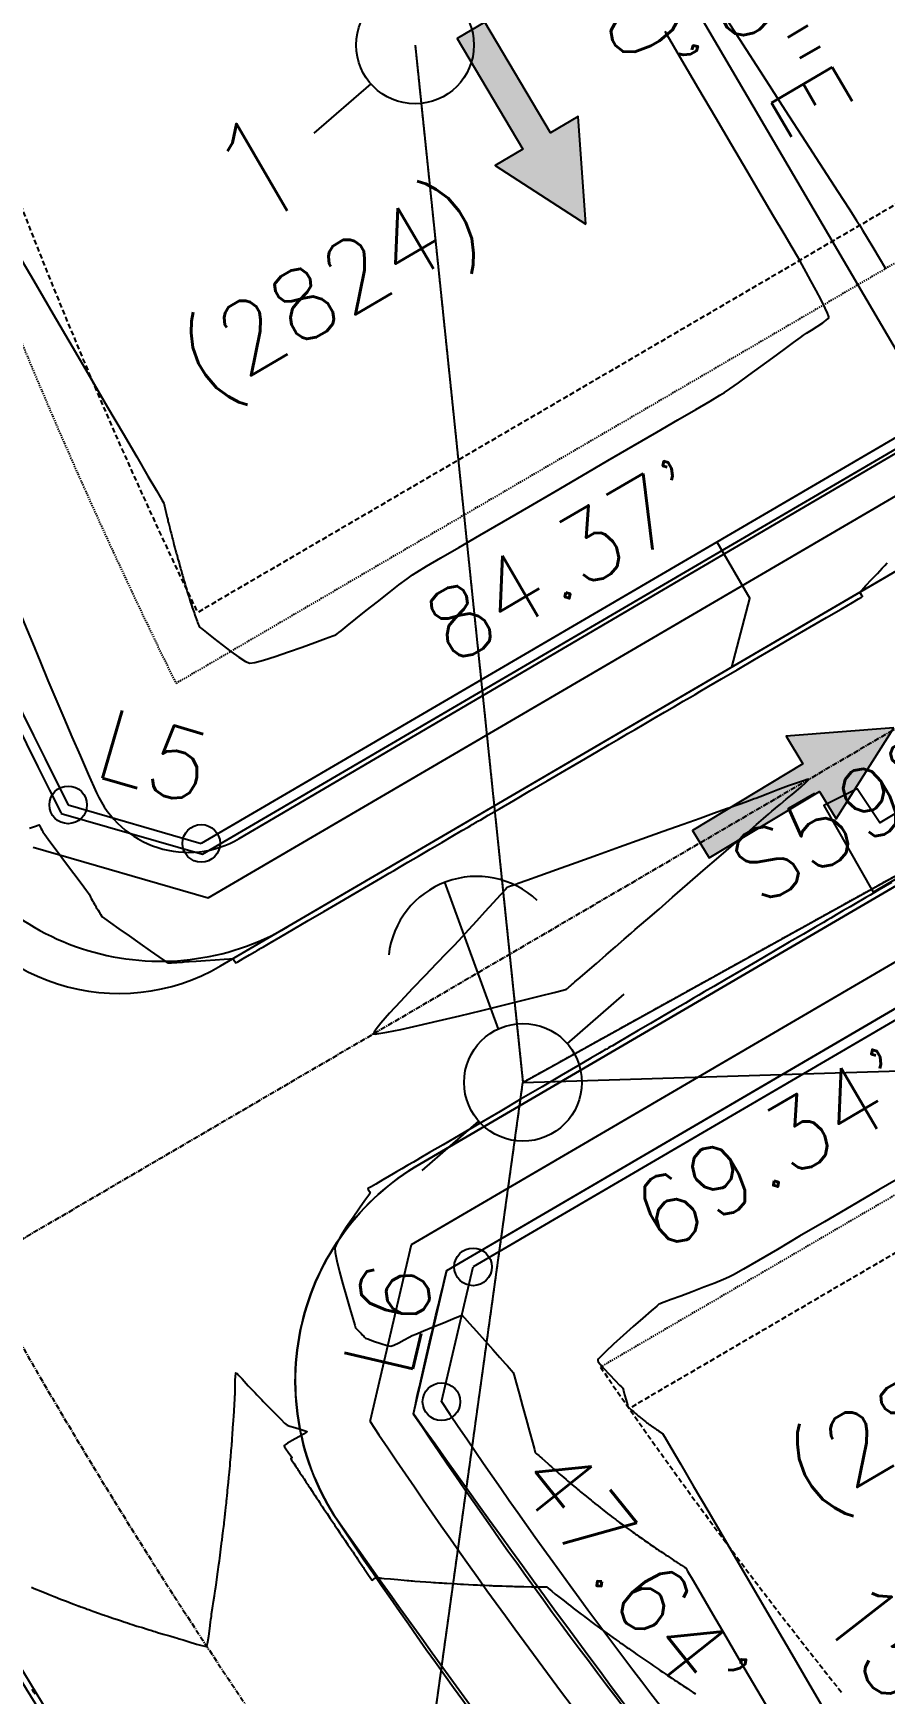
# Model space of a CAD drawing. Header units: feet. Extents: x 23 to 2149517, y -26 to 355304.
# Drawn here: x 2137560.1 to 2137644.7, y 340455.4 to 340620.5 of the extents above; entities that cross this region are included whole.
import ezdxf

# ---------------------------------------------------------------- set-up
doc = ezdxf.new("R2010")
doc.units = ezdxf.units.FT
doc.header["$MEASUREMENT"] = 0
for name, pattern in [('xhpc023-pt$0$CL', [0.7, 0.5, -0.05, 0.1, -0.05]), ('xhpc023-pt$0$DASHED', [0.75, 0.5, -0.25]), ('xhpc023-pt$0$HIDDEN2', [0.1875, 0.125, -0.0625])]:
    doc.linetypes.add(name, pattern=pattern)
for name, color, linetype in [('A-EC-CURLEX-MATTING', 6, 'Continuous'), ('A-EC-FLOW-ARROWS', 252, 'Continuous'), ('C-TOPO-MAJR-N', 7, 'Continuous'), ('C-TOPO-MINR-N', 2, 'Continuous'), ('xhpc023-pav$0$A-DRIVEWAY-N', 2, 'Continuous'), ('xhpc023-pav$0$A-PV-BC', 2, 'Continuous'), ('xhpc023-pav$0$A-SW-N', 6, 'Continuous'), ('xhpc023-pt$0$A-ADDRESS-N', 6, 'Continuous'), ('xhpc023-pt$0$A-BLDG-SETBACK', 2, 'xhpc023-pt$0$DASHED'), ('xhpc023-pt$0$V-CONC', 6, 'Continuous'), ('xhpc023-pt$0$V-ESMT-UTIL-N', 2, 'xhpc023-pt$0$HIDDEN2'), ('xhpc023-pt$0$V-LOT-NO', 6, 'Continuous'), ('xhpc023-pt$0$V-POWR-LINE', 2, 'xhpc023-pt$0$ELECT_LINE'), ('xhpc023-pt$0$V-PROP-CORN-TEXT-N', 2, 'Continuous'), ('xhpc023-pt$0$V-PROP-RWAY-N', 7, 'Continuous'), ('xhpc023-pt$0$V-PROP-SUBD-N', 7, 'Continuous'), ('xhpc023-pt$0$V-RWAY-CNTR-N', 4, 'xhpc023-pt$0$CL'), ('xhpc023-pt$0$V-RWAY-CNTR-TEXT-N', 2, 'Continuous'), ('xhpc023-pt$0$V-SUBD-TEXT-N', 2, 'Continuous'), ('xhpc023-pt$0$xHPC007pt_PHASE1A$0$V-ADJC-E', 6, 'Continuous'), ('xhpc023-pt$0$xHPC007pt_PHASE1A$0$V-POWR-LINE', 6, 'xhpc023-pt$0$xHPC007pt_PHASE1A$0$ELECT_LINE'), ('xhpc023-pt$0$xHPC007pt_PHASE1A$0$V-POWR-TEXT', 6, 'Continuous')]:
    doc.layers.add(name, color=color, linetype=linetype)
doc.styles.add('xhpc023-pt$0$L100', font='simplex', dxfattribs={"height": 10})
doc.styles.add('xhpc023-pt$0$L70', font='simplex.shx', dxfattribs={"height": 7})
doc.styles.add('xhpc023-pt$0$Standard', font='txt')
doc.styles.add('xhpc023-pt$0$xHPC007pt_PHASE1A$0$Standard', font='txt')
doc.linetypes.add('xhpc023-pt$0$ELECT_LINE', pattern='A,1,-0.02,["E",xhpc023-pt$0$Standard,S=0.075,R=0,X=-0.025,Y=-0.0375],-0.02', length=1.04)
doc.linetypes.add('xhpc023-pt$0$xHPC007pt_PHASE1A$0$ELECT_LINE', pattern='A,1,-0.02,["E",xhpc023-pt$0$xHPC007pt_PHASE1A$0$Standard,S=0.075,R=0,X=-0.025,Y=-0.0375],-0.02', length=1.04)

# ---------------------------------------------------------------- blocks, each defined once
blk = doc.blocks.new('xhpc023-pav')
at = {"layer": 'xhpc023-pav$0$A-DRIVEWAY-N'}
for p in [(2137628.02, 340569.94), (2137629.51, 340557.49)]:
    blk.add_line(p, (2137631.3, 340564.33), dxfattribs=at)
at = {"layer": 'xhpc023-pav$0$A-PV-BC'}
for p, q in [((2137825.01, 340671.87), (2137585.36, 340531.66)), ((2137827.01, 340641.75), (2137598.5, 340508.07))]:
    blk.add_line(p, q, dxfattribs=at)
for centre, radius, start, end in [((2138085.45, 340781.13), 618.5, 189.3087, 218.60871), ((2137572.74, 340553.24), 25, 206.0029, 300.3291), ((2137611.12, 340486.49), 25, 120.3291, 213.7969), ((2138081.89, 340801.6), 591.5, 213.79688, 218.60871)]:
    blk.add_arc(centre, radius, start, end, dxfattribs=at)
at = {"layer": 'xhpc023-pav$0$A-SW-N'}
for p, q in [((2137576.91, 340538.88), (2137823.09, 340682.91)), ((2137597.68, 340500.06), (2137834.15, 340638.4)), ((2137601.18, 340497.47), (2137834.97, 340634.24)), ((2137562.85, 340542.95), (2137576.91, 340538.88)), ((2137560.08, 340539.59), (2137577.45, 340534.56)), ((2137593.57, 340482.45), (2137597.68, 340500.06)), ((2137597.86, 340483.23), (2137601.18, 340497.47))]:
    blk.add_line(p, q, dxfattribs=at)
at = {"layer": 'xhpc023-pav$0$A-SW-N', "flags": 128}
blk.add_lwpolyline([(2137577.45, 340534.56), (2137826.54, 340680.29), (2137831.17, 340697.98), (2137609.81, 341076.34), (2137591.42, 341081.47), (2137398.26, 340968.46)], dxfattribs=at)
at = {"layer": 'xhpc023-pav$0$A-SW-N'}
for radius, start, end in [(576, 190.55079, 206.92793), (580, 213.6462, 218.60871), (576, 213.81814, 218.60871)]:
    blk.add_arc((2138076.4, 340803.81), radius, start, end, dxfattribs=at)
blk = doc.blocks.new('ARROW')
blk.add_hatch(color=256).paths.add_polyline_path([(0, 0), (12, 6), (12, 2), (28, 2), (28, -2), (12, -2), (12, -6)])
blk.add_lwpolyline([(0, 0), (12, 6), (12, 2), (28, 2), (28, -2), (12, -2), (12, -6), (0, 0)])
blk = doc.blocks.new('xhpc023-pt$0$xHPC007pt_PHASE1A$0$PP')
at = {"linetype": 'Continuous'}
for p, q in [((4.41, 3.85), (10.06, 8.78)), ((-4.41, -3.85), (-10.06, -8.78))]:
    blk.add_line(p, q, dxfattribs=at)
blk.add_circle((0, 0), 5.85, dxfattribs=at)
blk = doc.blocks.new('xhpc023-pt')
at = {"layer": 'xhpc023-pt$0$A-BLDG-SETBACK'}
for p, q in [((2137803.5, 340695.77), (2137576.4, 340562.92)), ((2137832.33, 340608.37), (2137619.31, 340483.75))]:
    blk.add_line(p, q, dxfattribs=at)
for centre, radius, start, end in [((2138076.4, 340803.81), 555, 190.5508, 205.724), ((2138078.13, 340804.82), 560, 214.4704, 218.6087)]:
    blk.add_arc(centre, radius, start, end, dxfattribs=at)
at = {"layer": 'xhpc023-pt$0$V-CONC'}
blk.add_lwpolyline([(2137650.31, 340532.41), (2137677.58, 340548.39), (2137671.52, 340558.44), (2137644.22, 340542.02), (2137641.97, 340545.38), (2137638.66, 340543.74), (2137643.56, 340535.12), (2137647.22, 340537.23), (2137650.31, 340532.41)], dxfattribs=at)
at = {"layer": 'xhpc023-pt$0$V-ESMT-UTIL-N'}
for p, q in [((2137810.34, 340693.98), (2137574.28, 340555.88)), ((2137838.71, 340617.89), (2137616.45, 340487.87))]:
    blk.add_line(p, q, dxfattribs=at)
blk.add_arc((2138076.4, 340803.81), 560, 190.5508, 206.2783, dxfattribs=at)
at = {"layer": 'xhpc023-pt$0$V-POWR-LINE', "linetype": 'xhpc023-pt$0$HIDDEN2'}
blk.add_line((2137598.03, 340619.37), (2137608.75, 340516.19), dxfattribs=at)
at = {"layer": 'xhpc023-pt$0$V-POWR-LINE', "linetype": 'xhpc023-pt$0$HIDDEN2', "ltscale": 0.8}
blk.add_line((2137582.72, 340328.83), (2137608.75, 340516.19), dxfattribs=at)
at = {"layer": 'xhpc023-pt$0$V-POWR-LINE', "linetype": 'xhpc023-pt$0$HIDDEN2', "flags": 128}
blk.add_lwpolyline([(2137608.75, 340516.19), (2137824.65, 340636), (2137982.29, 340722.3), (2138048.42, 340761.6)], dxfattribs=at)
at = {"layer": 'xhpc023-pt$0$V-PROP-CORN-TEXT-N'}
for centre in [(2137563.55, 340543.79), (2137576.78, 340539.96), (2137603.79, 340497.84), (2137600.65, 340484.43)]:
    blk.add_circle(centre, 1.87, dxfattribs=at)
at = {"layer": 'xhpc023-pt$0$V-PROP-RWAY-N'}
for p, q in [((2137822.23, 340683.56), (2137576.78, 340539.96)), ((2137835.18, 340633.21), (2137603.79, 340497.84)), ((2137563.55, 340543.79), (2137576.78, 340539.96)), ((2137600.65, 340484.43), (2137603.79, 340497.84))]:
    blk.add_line(p, q, dxfattribs=at)
for centre, radius, start, end in [((2138076.4, 340803.81), 575, 190.55079, 206.88469), ((2138085.36, 340747.68), 625, 187.59, 218.60871), ((2138078.13, 340804.82), 575, 213.86143, 218.60871)]:
    blk.add_arc(centre, radius, start, end, dxfattribs=at)
at = {"layer": 'xhpc023-pt$0$V-PROP-SUBD-N'}
blk.add_line((2137589, 340686.14), (2137649.6, 340582.57), dxfattribs=at)
at = {"layer": 'xhpc023-pt$0$V-RWAY-CNTR-N'}
blk.add_line((2137865.06, 340679.65), (2137554.45, 340497.93), dxfattribs=at)
blk.add_arc((2138079.03, 340789.17), 600, 189.77619, 218.60871, dxfattribs=at)
at = {"layer": 'xhpc023-pt$0$xHPC007pt_PHASE1A$0$V-ADJC-E'}
for points in [[(2137606, 340544.37, 0, 4.17, 0), (2137596, 340536.87, 0, 0, 0), (2137536.16, 340492.04, 0, 0, 0)], [(2137597.65, 340441.08, 0, 4.17, 0), (2137588.03, 340449.06, 0, 0, 0), (2137536.16, 340492.04, 0, 0, 0), (2137518.61, 340495.01, 0, 0, 0)]]:
    blk.add_lwpolyline(points, format="xyseb", dxfattribs=at)
at = {"layer": 'xhpc023-pt$0$xHPC007pt_PHASE1A$0$V-POWR-LINE', "ltscale": 0.8}
blk.add_line((2137582.72, 340328.83), (2137608.75, 340516.19), dxfattribs=at)
at = {"layer": 'xhpc023-pt$0$xHPC007pt_PHASE1A$0$V-POWR-LINE', "flags": 128}
for points in [[(2137608.75, 340516.19), (2137824.65, 340636), (2137982.29, 340722.3), (2138048.42, 340761.6)], [(2137598.03, 340619.37), (2137608.75, 340516.19), (2137671.92, 340518.12), (2137824.65, 340636)]]:
    blk.add_lwpolyline(points, dxfattribs=at)
at = {"layer": 'xhpc023-pt$0$xHPC007pt_PHASE1A$0$V-POWR-TEXT'}
blk.add_line((2137600.97, 340536.09), (2137606.28, 340521.48), dxfattribs=at)
blk.add_arc((2137604.15, 340527.89), 8.79, 46.7904, 173.6545, dxfattribs=at)
for p in [(2137598.03, 340619.37), (2137608.75, 340516.19)]:
    blk.add_blockref('xhpc023-pt$0$xHPC007pt_PHASE1A$0$PP', p, dxfattribs=at)
at = {"layer": 'xhpc023-pt$0$A-ADDRESS-N', "char_height": 7, "width": 77.1852, "attachment_point": 5, "rotation": 30.3291, "style": 'xhpc023-pt$0$L70'}
for s, insert in [('(2824)', (2137590.14, 340594.13)), ('(2823)', (2137650.4, 340483.57))]:
    blk.add_mtext(s, dxfattribs=dict(at, insert=insert))
at = {"layer": 'xhpc023-pt$0$A-BLDG-SETBACK', "insert": (2137652.96, 340455.3), "char_height": 7, "attachment_point": 2, "rotation": 307.8589, "style": 'xhpc023-pt$0$L70'}
blk.add_mtext("15' BL", dxfattribs=at)
at = {"layer": 'xhpc023-pt$0$V-LOT-NO', "insert": (2137582.43, 340606.99, 286), "char_height": 10, "width": 34.0116, "attachment_point": 5, "rotation": 30.3291, "style": 'xhpc023-pt$0$L100'}
blk.add_mtext('1', dxfattribs=at)
at = {"layer": 'xhpc023-pt$0$V-RWAY-CNTR-TEXT-N', "insert": (2137658.38, 340548.89), "char_height": 7, "attachment_point": 8, "rotation": 30.3291, "style": 'xhpc023-pt$0$L70'}
blk.add_mtext('S59°40\'15"W ', dxfattribs=at)
at = {"layer": 'xhpc023-pt$0$V-SUBD-TEXT-N', "char_height": 7, "style": 'xhpc023-pt$0$L70'}
for s, insert, attachment_point, rotation in [('S30°19\'45"E', (2137620.81, 340635.24), 8, 300.3291), ("120.00'", (2137617.79, 340633.47), 2, 300.3291), ("84.37'", (2137611.11, 340571.15), 2, 30.3291), ('L5', (2137571.14, 340545.24), 8, 343.856), ("69.34'", (2137631.83, 340512.62), 2, 30.3291), ('L6', (2137598.81, 340491.93), 8, 76.8462), ("47.64'", (2137617.02, 340464.95), 8, 308.6087)]:
    blk.add_mtext(s, dxfattribs=dict(at, insert=insert, attachment_point=attachment_point, rotation=rotation))

msp = doc.modelspace()

# ---------------------------------------------------------------- block references
at = {"layer": 'A-EC-CURLEX-MATTING'}
msp.add_blockref('xhpc023-pt', (0, 0), dxfattribs=at)

# ---------------------------------------------------------------- next in the draw order: hatches: boundary and pattern name
h = msp.add_hatch(dxfattribs=at)
h.set_pattern_fill('SQUARE', color=256, scale=60)
h.set_pattern_definition([(0, (-6.905, -4.04), (0, 7.5), [7.5, -7.5]), (90, (-6.905, -4.04), (-7.5, 5e-16), [7.5, -7.5])])
edge = h.paths.add_edge_path()
edge.add_arc((2138044.92, 340728.89), 582.55, 186.44584, 221.75502, ccw=False)
edge.add_arc((2136881.47, 340563.61), 593.06, 9.69591, 28.02375)
edge.add_line((2137404.99, 340842.25), (2137360.89, 340917.63))
edge.add_arc((2137447.71, 341046.59), 155.46, 211.2, 236.0487, ccw=False)
edge.add_line((2137314.74, 340966.06), (2137301.64, 340964.69))
edge.add_line((2137301.64, 340964.69), (2137293.91, 340952.91))
edge.add_line((2137293.91, 340952.91), (2137303.61, 340937.49))
edge.add_line((2137303.61, 340937.49), (2137345.99, 340840.89))
edge.add_line((2137345.99, 340840.89), (2137331.35, 340808.34))
edge.add_line((2137331.35, 340808.34), (2137355.48, 340807.85))
edge.add_line((2137355.48, 340807.85), (2137372.7, 340756.32))
edge.add_line((2137372.7, 340756.32), (2137351.03, 340683.38))
edge.add_line((2137351.03, 340683.38), (2137357.98, 340661.33))
edge.add_line((2137357.98, 340661.33), (2137454.6, 340604.08))
edge.add_line((2137454.6, 340604.08), (2137415.55, 340530.51))
edge.add_line((2137415.55, 340530.51), (2137390.5, 340493.75))
edge.add_line((2137390.5, 340493.75), (2137422.03, 340493.4))
edge.add_line((2137422.03, 340493.4), (2137396.26, 340470.45))
edge.add_line((2137396.26, 340470.45), (2137454.81, 340441.95))
edge.add_line((2137454.81, 340441.95), (2137478.72, 340421.22))
edge.add_line((2137478.72, 340421.22), (2137537.81, 340413.16))
edge.add_line((2137537.81, 340413.16), (2137543.89, 340415.23))
edge.add_line((2137543.89, 340415.23), (2137550, 340414.64))
edge.add_line((2137550, 340414.64), (2137577.55, 340364.92))
edge.add_line((2137577.55, 340364.92), (2137601.62, 340330.66))
edge.add_line((2137601.62, 340330.66), (2137610.34, 340340.94))

# ---------------------------------------------------------------- next in the draw order: linework, layer by layer
for points in [[(2137670.62, 340388.88, -0.020906), (2137597.86, 340483.23, -0.00681), (2137601.18, 340497.47), (2137834.97, 340634.24, -5.810571), (2137834.97, 340634.24, 0.811703), (2137866.43, 340724.84, 0.069055), (2137866.43, 340724.84), (2137654.43, 341086.23, -0.149441), (2137653.08, 341091.91, 0.824303), (2137560.97, 341116.03, -0.149441), (2137557, 341111.73), (2137389.06, 341013.48, -0.149441), (2137383.37, 341012.13, 0.824289), (2137359.25, 340920.01, -0.14935), (2137363.55, 340916.05), (2137406.28, 340843.01, -0.100424), (2137467.54, 340663.68, 0.039884), (2137488.12, 340566.52, 0.039884)], [(2137660.46, 340381.44, -0.020999), (2137590.35, 340472.58, -0.432054), (2137598.5, 340508.07), (2137827.01, 340641.75, -0.15088), (2137838.5, 340644.44, 0.784499), (2137861.31, 340715.67, -0.088743), (2137856.2, 340721.53), (2137645.8, 341081.18, -0.149441), (2137643.1, 341092.55, 0.824303), (2137569.98, 341111.7, -0.149441), (2137562.05, 341103.1), (2137394.11, 341004.84, -0.149441), (2137382.73, 341002.15, 0.824289), (2137363.58, 340929.03, -0.14935), (2137372.18, 340921.1), (2137414.92, 340848.06, -0.100424), (2137477.46, 340664.97, 0.039884), (2137497.71, 340569.37, 1.206369)], [(2137825.01, 340671.87, 0.414214), (2137833.97, 340706.07), (2137615.32, 341079.81, 0.414214), (2137587.95, 341086.97), (2137395.42, 340974.33, 0.413395), (2137388.31, 340947), (2137438.22, 340861.69, -0.086514), (2137499.82, 340696.41, 0.043454), (2137527.06, 340598.38, 0.028283), (2137550.33, 340536.9, 0.447083), (2137578.7, 340527.77), (2137825.01, 340671.87)], [(2137396.26, 340470.45), (2137454.81, 340441.95), (2137478.72, 340421.22), (2137537.81, 340413.16), (2137543.89, 340415.23), (2137550, 340414.64), (2137577.55, 340364.92), (2137601.62, 340330.66), (2137610.34, 340340.94, -0.155296), (2137466.05, 340663.49, 0.080141), (2137404.99, 340842.25)], [(2137504.61, 340573.41, 0.084712), (2137605.25, 340391.28), (2137632.84, 340356.74)], [(2137495.17, 340570.11, 0.084712), (2137597.44, 340385.04), (2137625.02, 340350.5)]]:
    msp.add_lwpolyline(points, format="xyb", dxfattribs=at)
msp.add_lwpolyline([(2137823.09, 340682.91, -0.002722), (2137826.88, 340697.39), (2137613.59, 341078.8, 0.414214), (2137599.91, 341082.38), (2137407.39, 340969.75, 0.413052), (2137403.85, 340956.09), (2137453.76, 340870.78, -0.086514), (2137516.55, 340702.29, 0.043568), (2137543.42, 340605.67, 0.028398), (2137566.37, 340545, 0.447083), (2137580.56, 340540.44)], format="xyb", close=True, dxfattribs=at)
at = {"layer": 'C-TOPO-MAJR-N', "color": 7, "linetype": 'Continuous', "lineweight": -3, "elevation": 570}
for points in [[(2137559.9, 340465.97), (2137560.11, 340465.88), (2137560.34, 340465.79), (2137560.69, 340465.66), (2137560.92, 340465.56), (2137561.19, 340465.46), (2137561.67, 340465.25), (2137562.16, 340465.05), (2137562.43, 340464.94), (2137562.61, 340464.87), (2137562.9, 340464.76), (2137563.19, 340464.66), (2137563.37, 340464.59), (2137563.61, 340464.5), (2137564, 340464.34), (2137564.38, 340464.19), (2137564.55, 340464.13), (2137564.61, 340464.1), (2137564.67, 340464.08), (2137564.74, 340464.06), (2137564.8, 340464.03), (2137564.95, 340463.98), (2137565.24, 340463.88), (2137565.43, 340463.81), (2137565.6, 340463.75), (2137565.84, 340463.65), (2137566.01, 340463.59), (2137566.2, 340463.53), (2137566.48, 340463.43), (2137566.66, 340463.37), (2137566.82, 340463.31), (2137567.04, 340463.23), (2137567.15, 340463.19), (2137567.22, 340463.16), (2137567.46, 340463.09), (2137567.99, 340462.91), (2137568.54, 340462.73), (2137568.84, 340462.63), (2137569.08, 340462.55), (2137569.44, 340462.42), (2137569.68, 340462.34), (2137569.92, 340462.27), (2137570.38, 340462.12), (2137570.93, 340461.96), (2137571.39, 340461.82), (2137571.61, 340461.75), (2137571.77, 340461.69), (2137572.02, 340461.61), (2137572.18, 340461.56), (2137572.44, 340461.48), (2137573, 340461.32), (2137573.65, 340461.13), (2137574.19, 340460.98), (2137574.43, 340460.91), (2137574.58, 340460.86), (2137574.73, 340460.82), (2137574.99, 340460.73), (2137575.59, 340460.53), (2137576.32, 340460.31), (2137576.85, 340460.17), (2137577.14, 340460.11), (2137577.27, 340460.11), (2137577.3, 340460.12), (2137577.32, 340460.15), (2137577.37, 340460.26), (2137577.44, 340460.56), (2137577.54, 340461.1), (2137577.63, 340461.86), (2137577.7, 340462.49), (2137577.73, 340462.77), (2137577.75, 340462.92), (2137577.78, 340463.07), (2137577.81, 340463.32), (2137577.9, 340463.88), (2137578, 340464.56), (2137578.09, 340465.13), (2137578.13, 340465.4), (2137578.15, 340465.57), (2137578.19, 340465.82), (2137578.22, 340465.99), (2137578.25, 340466.22), (2137578.32, 340466.7), (2137578.39, 340467.26), (2137578.46, 340467.75), (2137578.5, 340468), (2137578.53, 340468.25), (2137578.58, 340468.61), (2137578.61, 340468.86), (2137578.65, 340469.17), (2137578.73, 340469.75), (2137578.8, 340470.31), (2137578.83, 340470.56), (2137578.84, 340470.63), (2137578.86, 340470.75), (2137578.88, 340470.98), (2137578.9, 340471.14), (2137578.93, 340471.33), (2137578.96, 340471.63), (2137578.99, 340471.83), (2137579.01, 340472), (2137579.04, 340472.25), (2137579.06, 340472.42), (2137579.08, 340472.63), (2137579.12, 340472.93), (2137579.13, 340473.09), (2137579.14, 340473.16), (2137579.15, 340473.23), (2137579.16, 340473.29), (2137579.16, 340473.36), (2137579.18, 340473.54), (2137579.23, 340473.93), (2137579.27, 340474.34), (2137579.3, 340474.59), (2137579.32, 340474.78), (2137579.35, 340475.09), (2137579.38, 340475.39), (2137579.4, 340475.59), (2137579.43, 340475.88), (2137579.48, 340476.39), (2137579.53, 340476.9), (2137579.56, 340477.17), (2137579.58, 340477.43), (2137579.61, 340477.8), (2137579.64, 340478.05), (2137579.66, 340478.37), (2137579.71, 340478.96), (2137579.76, 340479.55), (2137579.79, 340479.85), (2137579.8, 340480.03), (2137579.82, 340480.3), (2137579.84, 340480.48), (2137579.86, 340480.72), (2137579.89, 340481.21), (2137579.93, 340481.78), (2137579.96, 340482.26), (2137579.98, 340482.48), (2137579.99, 340482.68), (2137580.01, 340482.88), (2137580.02, 340483.07), (2137580.04, 340483.42), (2137580.06, 340483.77), (2137580.07, 340483.93), (2137580.07, 340484), (2137580.08, 340484.07), (2137580.09, 340484.24), (2137580.11, 340484.62), (2137580.13, 340484.99), (2137580.14, 340485.16), (2137580.14, 340485.25), (2137580.14, 340485.46), (2137580.14, 340485.96), (2137580.16, 340486.55), (2137580.17, 340486.97), (2137580.2, 340487.19), (2137580.22, 340487.27), (2137580.23, 340487.29), (2137580.25, 340487.28), (2137580.33, 340487.22), (2137580.52, 340487.04), (2137580.84, 340486.69), (2137581.23, 340486.25), (2137581.45, 340486), (2137581.64, 340485.8), (2137581.93, 340485.5), (2137582.12, 340485.3), (2137582.31, 340485.1), (2137582.6, 340484.81), (2137582.79, 340484.61), (2137582.94, 340484.46), (2137583.23, 340484.16), (2137583.57, 340483.81), (2137583.88, 340483.5), (2137584.07, 340483.31), (2137584.31, 340483.06), (2137584.68, 340482.68), (2137585.05, 340482.3), (2137585.3, 340482.09), (2137585.58, 340481.99), (2137586.07, 340481.85), (2137586.62, 340481.69), (2137587, 340481.57), (2137587.19, 340481.5), (2137587.26, 340481.46), (2137587.27, 340481.44), (2137587.26, 340481.42), (2137587.18, 340481.36), (2137586.95, 340481.21), (2137586.49, 340480.94), (2137585.82, 340480.57), (2137585.36, 340480.3), (2137585.11, 340480.15), (2137585.03, 340480.08), (2137585.02, 340480.06), (2137585.02, 340480.03), (2137585.06, 340479.95), (2137585.18, 340479.75), (2137585.41, 340479.42), (2137585.69, 340479.04), (2137585.82, 340478.87), (2137585.74, 340478.82), (2137585.67, 340478.77), (2137585.76, 340478.63), (2137585.97, 340478.31), (2137586.17, 340478), (2137586.27, 340477.85), (2137586.3, 340477.8), (2137586.34, 340477.75), (2137586.38, 340477.68), (2137586.45, 340477.57), (2137586.59, 340477.36), (2137586.68, 340477.22), (2137586.8, 340477.04), (2137586.92, 340476.86), (2137586.99, 340476.75), (2137587.1, 340476.58), (2137587.18, 340476.46), (2137587.26, 340476.34), (2137587.37, 340476.18), (2137587.42, 340476.1), (2137587.45, 340476.05), (2137587.57, 340475.88), (2137587.79, 340475.54), (2137587.95, 340475.3), (2137588.06, 340475.13), (2137588.24, 340474.86), (2137588.42, 340474.59), (2137588.52, 340474.43), (2137588.64, 340474.25), (2137588.82, 340473.98), (2137588.94, 340473.8), (2137589.06, 340473.62), (2137589.28, 340473.3), (2137589.49, 340472.98), (2137589.6, 340472.81), (2137589.7, 340472.67), (2137589.84, 340472.45), (2137589.94, 340472.31), (2137590.07, 340472.11), (2137590.31, 340471.75), (2137590.56, 340471.39), (2137590.68, 340471.2), (2137590.75, 340471.09), (2137590.86, 340470.93), (2137590.94, 340470.82), (2137591.08, 340470.61), (2137591.36, 340470.19), (2137591.64, 340469.78), (2137591.77, 340469.59), (2137591.81, 340469.53), (2137591.86, 340469.46), (2137591.98, 340469.29), (2137592.2, 340468.96), (2137592.31, 340468.79), (2137592.35, 340468.74), (2137592.38, 340468.69), (2137592.5, 340468.51), (2137592.74, 340468.17), (2137592.86, 340467.98), (2137592.9, 340467.93), (2137592.94, 340467.87), (2137593.07, 340467.68), (2137593.35, 340467.27), (2137593.63, 340466.86), (2137593.76, 340466.67), (2137593.83, 340466.72), (2137593.98, 340466.83), (2137594.17, 340466.94), (2137594.31, 340466.94), (2137594.52, 340466.91), (2137594.64, 340466.89), (2137594.72, 340466.89), (2137594.97, 340466.86), (2137595.59, 340466.81), (2137596.32, 340466.74), (2137596.95, 340466.68), (2137597.24, 340466.65), (2137597.4, 340466.64), (2137597.63, 340466.62), (2137597.79, 340466.61), (2137598.02, 340466.59), (2137598.52, 340466.56), (2137599.1, 340466.51), (2137599.61, 340466.47), (2137599.87, 340466.45), (2137600.07, 340466.44), (2137600.39, 340466.42), (2137600.71, 340466.4), (2137600.91, 340466.39), (2137601.19, 340466.37), (2137601.69, 340466.34), (2137602.21, 340466.3), (2137602.53, 340466.28), (2137602.84, 340466.27), (2137603.34, 340466.24), (2137603.82, 340466.22), (2137604.07, 340466.21), (2137604.24, 340466.2), (2137604.5, 340466.19), (2137604.68, 340466.18), (2137604.96, 340466.17), (2137605.4, 340466.15), (2137605.66, 340466.14), (2137605.8, 340466.13), (2137606, 340466.12), (2137606.14, 340466.12), (2137606.33, 340466.11), (2137606.7, 340466.1), (2137607.07, 340466.09), (2137607.27, 340466.08), (2137607.45, 340466.07), (2137607.71, 340466.07), (2137607.9, 340466.06), (2137608.2, 340466.05), (2137608.85, 340466.04), (2137609.61, 340466.02), (2137610.25, 340466.01), (2137610.51, 340466), (2137610.61, 340466), (2137610.72, 340466.01), (2137610.94, 340466.01), (2137611.1, 340466), (2137611.27, 340465.87), (2137611.61, 340465.59), (2137611.97, 340465.3), (2137612.2, 340465.12), (2137612.44, 340464.93), (2137612.84, 340464.62), (2137613.24, 340464.3), (2137613.49, 340464.11), (2137613.75, 340463.91), (2137614.15, 340463.6), (2137614.53, 340463.31), (2137614.74, 340463.15), (2137614.91, 340463.02), (2137615.17, 340462.83), (2137615.34, 340462.7), (2137615.51, 340462.57), (2137615.76, 340462.38), (2137615.94, 340462.25), (2137616.13, 340462.11), (2137616.49, 340461.85), (2137616.86, 340461.58), (2137617.09, 340461.41), (2137617.32, 340461.24), (2137617.69, 340460.98), (2137618.03, 340460.73), (2137618.2, 340460.62), (2137618.3, 340460.54), (2137618.41, 340460.46), (2137618.54, 340460.37), (2137618.8, 340460.19), (2137619.08, 340459.99), (2137619.26, 340459.87), (2137619.45, 340459.74), (2137619.76, 340459.52), (2137620.08, 340459.29), (2137620.28, 340459.16), (2137620.47, 340459.02), (2137620.77, 340458.81), (2137621.08, 340458.61), (2137621.26, 340458.48), (2137621.45, 340458.35), (2137621.74, 340458.15), (2137622.03, 340457.95), (2137622.21, 340457.83), (2137622.39, 340457.71), (2137622.67, 340457.52), (2137622.95, 340457.33), (2137623.12, 340457.21), (2137623.29, 340457.1), (2137623.56, 340456.92), (2137623.83, 340456.73), (2137624, 340456.62), (2137624.17, 340456.51), (2137624.43, 340456.34), (2137624.69, 340456.17), (2137624.85, 340456.06), (2137625.11, 340455.89), (2137625.48, 340455.64), (2137625.67, 340455.52), (2137625.75, 340455.46), (2137625.91, 340455.36)], [(2137560.27, 340455.35), (2137560.15, 340455.55), (2137559.97, 340455.84)]]:
    msp.add_lwpolyline(points, dxfattribs=at)
at = {"layer": 'C-TOPO-MINR-N', "color": 2, "linetype": 'Continuous', "lineweight": -3}
for points, elevation in [([(2137627.8, 340623.76), (2137630.26, 340619.94), (2137632.62, 340616.29), (2137634.82, 340612.88), (2137636.82, 340609.78), (2137638.58, 340607.06), (2137640.04, 340604.8), (2137641.16, 340603.06), (2137641.9, 340601.91), (2137642.22, 340601.42), (2137642.51, 340600.95), (2137642.96, 340600.19), (2137643.52, 340599.25), (2137644.15, 340598.21), (2137644.8, 340597.15)], 572), ([(2137558.18, 340599.22), (2137560.12, 340595.91), (2137562.05, 340592.61), (2137563.94, 340589.37), (2137565.76, 340586.27), (2137567.46, 340583.36), (2137569.01, 340580.72), (2137570.36, 340578.41), (2137571.48, 340576.5), (2137572.33, 340575.05), (2137572.86, 340574.13), (2137573.05, 340573.8), (2137573.09, 340573.68), (2137573.13, 340573.5), (2137573.15, 340573.37), (2137573.18, 340573.25), (2137573.22, 340573.06), (2137573.25, 340572.94), (2137573.28, 340572.81), (2137573.33, 340572.63), (2137573.36, 340572.5), (2137573.39, 340572.37), (2137573.44, 340572.18), (2137573.47, 340572.05), (2137573.5, 340571.92), (2137573.55, 340571.73), (2137573.58, 340571.6), (2137573.61, 340571.47), (2137573.66, 340571.27), (2137573.69, 340571.14), (2137573.73, 340571.01), (2137573.78, 340570.81), (2137573.81, 340570.67), (2137573.85, 340570.54), (2137573.9, 340570.34), (2137573.94, 340570.2), (2137573.97, 340570.06), (2137574.03, 340569.85), (2137574.06, 340569.72), (2137574.1, 340569.57), (2137574.15, 340569.37), (2137574.19, 340569.22), (2137574.23, 340569.08), (2137574.29, 340568.87), (2137574.33, 340568.73), (2137574.37, 340568.58), (2137574.42, 340568.37), (2137574.46, 340568.22), (2137574.51, 340568.07), (2137574.57, 340567.85), (2137574.61, 340567.7), (2137574.65, 340567.55), (2137574.71, 340567.33), (2137574.75, 340567.18), (2137574.8, 340567.03), (2137574.86, 340566.8), (2137574.91, 340566.65), (2137574.95, 340566.49), (2137575.02, 340566.26), (2137575.06, 340566.11), (2137575.11, 340565.95), (2137575.18, 340565.71), (2137575.22, 340565.55), (2137575.27, 340565.39), (2137575.34, 340565.14), (2137575.39, 340564.99), (2137575.45, 340564.78), (2137575.51, 340564.59), (2137575.53, 340564.51), (2137575.56, 340564.42), (2137575.6, 340564.28), (2137575.69, 340564.02), (2137575.74, 340563.84), (2137575.8, 340563.67), (2137575.88, 340563.43), (2137575.94, 340563.26), (2137576, 340563.09), (2137576.09, 340562.84), (2137576.15, 340562.67), (2137576.21, 340562.49), (2137576.31, 340562.23), (2137576.37, 340562.08), (2137576.42, 340561.93), (2137576.48, 340561.78), (2137576.54, 340561.63), (2137576.6, 340561.48), (2137576.79, 340561.32), (2137577.29, 340560.92), (2137578, 340560.36), (2137578.84, 340559.71), (2137579.71, 340559.06), (2137580.52, 340558.48), (2137581.18, 340558.06), (2137581.61, 340557.88), (2137582.09, 340557.94), (2137582.97, 340558.19), (2137584.13, 340558.55), (2137585.45, 340559), (2137586.81, 340559.48), (2137588.08, 340559.94), (2137589.14, 340560.33), (2137589.87, 340560.6), (2137590.15, 340560.71), (2137590.3, 340560.82), (2137590.44, 340560.93), (2137590.67, 340561.11), (2137591.27, 340561.59), (2137592.13, 340562.28), (2137593.18, 340563.11), (2137594.31, 340564), (2137595.42, 340564.88), (2137596.43, 340565.67), (2137597.24, 340566.29), (2137597.76, 340566.66), (2137598.21, 340566.94), (2137599.18, 340567.52), (2137600.6, 340568.35), (2137602.39, 340569.4), (2137604.48, 340570.63), (2137606.82, 340571.99), (2137609.33, 340573.45), (2137611.94, 340574.97), (2137614.59, 340576.51), (2137617.2, 340578.03), (2137619.71, 340579.49), (2137622.05, 340580.86), (2137624.15, 340582.08), (2137625.94, 340583.13), (2137627.36, 340583.96), (2137628.33, 340584.54), (2137628.79, 340584.82), (2137629.33, 340585.18), (2137630.17, 340585.78), (2137631.22, 340586.54), (2137632.39, 340587.39), (2137633.58, 340588.26), (2137634.7, 340589.07), (2137635.64, 340589.77), (2137636.33, 340590.27), (2137636.65, 340590.5), (2137636.95, 340590.7), (2137637.43, 340591.01), (2137638, 340591.37), (2137638.55, 340591.75), (2137638.9, 340592.01), (2137639.08, 340592.18), (2137639.14, 340592.26), (2137639.16, 340592.29), (2137639.16, 340592.32), (2137639.13, 340592.43), (2137639.03, 340592.69), (2137638.79, 340593.2), (2137638.38, 340594.02), (2137637.89, 340594.95), (2137637.38, 340595.91), (2137636.9, 340596.79), (2137636.51, 340597.5), (2137636.27, 340597.94), (2137636.04, 340598.33), (2137635.51, 340599.24), (2137634.71, 340600.6), (2137633.67, 340602.36), (2137632.44, 340604.45), (2137631.05, 340606.82), (2137629.53, 340609.4), (2137627.91, 340612.14), (2137626.25, 340614.98), (2137624.55, 340617.86), (2137622.88, 340620.71)], 572), ([(2137559.7, 340541.49), (2137560.29, 340541.69), (2137560.57, 340541.78), (2137560.66, 340541.81), (2137560.67, 340541.81), (2137560.68, 340541.81), (2137560.7, 340541.76), (2137560.75, 340541.66), (2137560.78, 340541.58), (2137560.81, 340541.53), (2137560.84, 340541.47), (2137560.92, 340541.31), (2137561.02, 340541.12), (2137561.22, 340540.85), (2137561.73, 340540.16), (2137562.46, 340539.19), (2137563.29, 340538.07), (2137564.12, 340536.96), (2137564.84, 340535.99), (2137565.36, 340535.29), (2137565.56, 340535.01), (2137565.62, 340534.9), (2137565.72, 340534.72), (2137565.78, 340534.6), (2137565.84, 340534.49), (2137565.94, 340534.31), (2137566, 340534.2), (2137566.07, 340534.07), (2137566.17, 340533.9), (2137566.23, 340533.8), (2137566.29, 340533.7), (2137566.34, 340533.6), (2137566.4, 340533.5), (2137566.46, 340533.41), (2137566.52, 340533.31), (2137566.62, 340533.14), (2137566.69, 340533.03), (2137566.76, 340532.92), (2137566.85, 340532.76), (2137566.92, 340532.66), (2137567.15, 340532.49), (2137567.74, 340532.07), (2137568.59, 340531.47), (2137569.6, 340530.75), (2137570.67, 340530), (2137571.7, 340529.29), (2137572.57, 340528.68), (2137573.2, 340528.26), (2137573.48, 340528.09), (2137573.82, 340528.08), (2137574.36, 340528.11), (2137574.91, 340528.16), (2137575.25, 340528.2), (2137575.59, 340528.22), (2137576.28, 340528.26), (2137577.19, 340528.32), (2137578.15, 340528.39), (2137579.04, 340528.44), (2137579.58, 340528.47), (2137579.84, 340528.49), (2137579.92, 340528.49), (2137579.94, 340528.49), (2137579.95, 340528.48), (2137579.99, 340528.42), (2137580.05, 340528.31), (2137580.1, 340528.21), (2137580.14, 340528.13), (2137580.18, 340528.07), (2137580.41, 340528.19), (2137580.93, 340528.5), (2137581.56, 340528.86), (2137582.09, 340529.18), (2137582.33, 340529.32), (2137582.44, 340529.38), (2137582.59, 340529.47), (2137582.7, 340529.54), (2137582.95, 340529.68), (2137583.63, 340530.08), (2137584.65, 340530.68), (2137585.93, 340531.43), (2137587.4, 340532.28), (2137588.96, 340533.2), (2137590.55, 340534.12), (2137592.07, 340535.02), (2137593.45, 340535.82), (2137594.61, 340536.5), (2137595.47, 340537), (2137595.94, 340537.28), (2137596.47, 340537.59), (2137597.31, 340538.08), (2137598.36, 340538.69), (2137599.52, 340539.37), (2137600.7, 340540.06), (2137601.79, 340540.7), (2137602.69, 340541.23), (2137603.32, 340541.59), (2137603.56, 340541.73), (2137603.72, 340541.83), (2137603.89, 340541.93), (2137604, 340541.99), (2137604.17, 340542.09), (2137604.28, 340542.16), (2137604.56, 340542.32), (2137605.31, 340542.76), (2137606.43, 340543.41), (2137607.84, 340544.24), (2137609.45, 340545.18), (2137611.17, 340546.19), (2137612.91, 340547.2), (2137614.57, 340548.18), (2137616.08, 340549.06), (2137617.33, 340549.79), (2137618.25, 340550.33), (2137618.73, 340550.61), (2137619.19, 340550.88), (2137619.9, 340551.3), (2137620.79, 340551.82), (2137621.78, 340552.4), (2137622.81, 340553), (2137623.8, 340553.58), (2137624.69, 340554.1), (2137625.4, 340554.51), (2137625.86, 340554.78), (2137626.33, 340555.06), (2137627.23, 340555.59), (2137628.5, 340556.33), (2137630.04, 340557.23), (2137631.77, 340558.24), (2137633.6, 340559.31), (2137635.46, 340560.4), (2137637.27, 340561.46), (2137638.93, 340562.43), (2137640.37, 340563.27), (2137641.5, 340563.93), (2137642.12, 340564.3), (2137642.4, 340564.46), (2137642.49, 340564.51), (2137642.5, 340564.52), (2137642.5, 340564.52), (2137642.49, 340564.54), (2137642.46, 340564.58), (2137642.44, 340564.62), (2137642.34, 340564.77), (2137642.25, 340564.94), (2137642.42, 340565.14), (2137642.84, 340565.6), (2137643.4, 340566.2), (2137643.98, 340566.82), (2137644.46, 340567.32), (2137644.71, 340567.6), (2137644.94, 340567.85)], 571), ([(2137645.39, 340536.07), (2137644.14, 340535.34), (2137643.25, 340534.82), (2137642.84, 340534.58), (2137642.49, 340534.37), (2137641.94, 340534.05), (2137641.27, 340533.66), (2137640.56, 340533.24), (2137639.89, 340532.85), (2137639.34, 340532.53), (2137639, 340532.33), (2137638.61, 340532.1), (2137637.79, 340531.62), (2137636.63, 340530.94), (2137635.22, 340530.12), (2137633.65, 340529.2), (2137632.02, 340528.25), (2137630.43, 340527.32), (2137628.96, 340526.46), (2137627.71, 340525.73), (2137626.77, 340525.18), (2137626.24, 340524.87), (2137625.72, 340524.57), (2137624.9, 340524.08), (2137623.85, 340523.47), (2137622.67, 340522.78), (2137621.43, 340522.05), (2137620.22, 340521.35), (2137619.13, 340520.71), (2137618.25, 340520.19), (2137617.65, 340519.84), (2137617.42, 340519.71), (2137617.25, 340519.61), (2137617.08, 340519.51), (2137616.97, 340519.45), (2137616.8, 340519.35), (2137616.69, 340519.28), (2137616.37, 340519.1), (2137615.51, 340518.59), (2137614.21, 340517.83), (2137612.55, 340516.86), (2137610.65, 340515.75), (2137608.59, 340514.54), (2137606.48, 340513.31), (2137604.42, 340512.1), (2137602.5, 340510.98), (2137600.82, 340509.99), (2137599.47, 340509.21), (2137598.57, 340508.67), (2137598.19, 340508.46), (2137597.86, 340508.26), (2137597.32, 340507.95), (2137596.71, 340507.59), (2137596.18, 340507.28), (2137595.84, 340507.08), (2137595.46, 340506.86), (2137594.82, 340506.49), (2137594.12, 340506.08), (2137593.65, 340505.81), (2137593.41, 340505.67), (2137593.34, 340505.62), (2137593.32, 340505.61), (2137593.33, 340505.59), (2137593.36, 340505.53), (2137593.43, 340505.42), (2137593.49, 340505.33), (2137593.53, 340505.25), (2137593.57, 340505.18), (2137593.43, 340504.98), (2137593.04, 340504.44), (2137592.49, 340503.67), (2137591.86, 340502.76), (2137591.23, 340501.81), (2137590.66, 340500.93), (2137590.25, 340500.21), (2137590.06, 340499.75), (2137590.1, 340499.28), (2137590.26, 340498.44), (2137590.53, 340497.35), (2137590.86, 340496.12), (2137591.21, 340494.87), (2137591.55, 340493.69), (2137591.83, 340492.71), (2137592.04, 340492.04), (2137592.12, 340491.78), (2137592.22, 340491.67), (2137592.33, 340491.55), (2137592.44, 340491.44), (2137592.54, 340491.34), (2137592.59, 340491.28), (2137592.63, 340491.23), (2137592.68, 340491.18), (2137592.73, 340491.13), (2137592.82, 340491.04), (2137592.92, 340490.94), (2137593.01, 340490.85), (2137593.1, 340490.76), (2137593.34, 340490.67), (2137593.91, 340490.46), (2137594.62, 340490.21), (2137595.25, 340490.01), (2137595.62, 340489.94), (2137595.93, 340490.04), (2137596.42, 340490.28), (2137596.96, 340490.58), (2137597.45, 340490.85), (2137597.75, 340491.01), (2137598.12, 340491.16), (2137598.86, 340491.47), (2137599.82, 340491.86), (2137600.85, 340492.28), (2137601.77, 340492.66), (2137602.34, 340492.89), (2137602.61, 340492.99), (2137602.69, 340493.03), (2137602.71, 340493.03), (2137602.71, 340493.03), (2137602.73, 340493), (2137602.75, 340492.98), (2137602.94, 340492.77), (2137603.44, 340492.21), (2137604.14, 340491.43), (2137604.95, 340490.52), (2137605.76, 340489.61), (2137606.47, 340488.81), (2137606.99, 340488.23), (2137607.2, 340487.99), (2137607.38, 340487.8), (2137607.63, 340487.53), (2137607.79, 340487.33), (2137607.88, 340487.03), (2137608.08, 340486.3), (2137608.37, 340485.24), (2137608.71, 340484), (2137609.07, 340482.7), (2137609.41, 340481.46), (2137609.69, 340480.41), (2137609.9, 340479.68), (2137609.98, 340479.39), (2137610.11, 340479.26), (2137610.32, 340479.07), (2137610.47, 340478.95), (2137610.63, 340478.81), (2137610.92, 340478.54), (2137611.23, 340478.27), (2137611.42, 340478.1), (2137611.59, 340477.95), (2137611.88, 340477.7), (2137612.16, 340477.45), (2137612.33, 340477.3), (2137612.5, 340477.15), (2137612.78, 340476.92), (2137613.05, 340476.68), (2137613.22, 340476.54), (2137613.39, 340476.39), (2137613.66, 340476.16), (2137613.93, 340475.94), (2137614.07, 340475.82), (2137614.19, 340475.72), (2137614.36, 340475.57), (2137614.48, 340475.47), (2137614.6, 340475.38), (2137614.77, 340475.23), (2137614.89, 340475.14), (2137615.02, 340475.03), (2137615.26, 340474.83), (2137615.52, 340474.62), (2137615.68, 340474.49), (2137615.9, 340474.32), (2137616.22, 340474.06), (2137616.44, 340473.89), (2137616.65, 340473.72), (2137616.96, 340473.48), (2137617.17, 340473.32), (2137617.38, 340473.15), (2137617.69, 340472.92), (2137617.87, 340472.78), (2137617.97, 340472.7), (2137618.12, 340472.59), (2137618.21, 340472.52), (2137618.38, 340472.39), (2137618.55, 340472.27), (2137618.72, 340472.14), (2137619, 340471.93), (2137619.2, 340471.79), (2137619.4, 340471.65), (2137619.68, 340471.45), (2137619.83, 340471.34), (2137619.89, 340471.3), (2137619.95, 340471.26), (2137620.06, 340471.18), (2137620.28, 340471.03), (2137620.43, 340470.92), (2137620.59, 340470.81), (2137620.84, 340470.64), (2137621.01, 340470.52), (2137621.17, 340470.41), (2137621.4, 340470.24), (2137621.56, 340470.13), (2137621.72, 340470.03), (2137621.94, 340469.87), (2137622.1, 340469.77), (2137622.24, 340469.67), (2137622.46, 340469.52), (2137622.61, 340469.42), (2137622.75, 340469.32), (2137622.96, 340469.18), (2137623.11, 340469.09), (2137623.25, 340468.99), (2137623.45, 340468.86), (2137623.59, 340468.77), (2137623.73, 340468.67), (2137623.94, 340468.53), (2137624.05, 340468.46), (2137624.1, 340468.43), (2137624.19, 340468.37), (2137624.37, 340468.25), (2137624.5, 340468.17), (2137624.62, 340468.09), (2137624.81, 340467.98), (2137624.93, 340467.89), (2137625.12, 340467.56), (2137625.66, 340466.64), (2137626.5, 340465.21), (2137627.6, 340463.33), (2137628.91, 340461.09), (2137630.39, 340458.55), (2137632.01, 340455.79), (2137633.71, 340452.88)], 571), ([(2137646.93, 340507.14), (2137644.13, 340505.5), (2137641.37, 340503.88), (2137638.72, 340502.32), (2137636.25, 340500.88), (2137634.04, 340499.58), (2137632.16, 340498.48), (2137630.68, 340497.62), (2137629.68, 340497.05), (2137629.23, 340496.8), (2137628.69, 340496.57), (2137627.82, 340496.22), (2137626.74, 340495.81), (2137625.57, 340495.36), (2137624.44, 340494.94), (2137623.47, 340494.58), (2137622.8, 340494.33), (2137622.53, 340494.23), (2137622.4, 340494.18), (2137622.27, 340494.13), (2137622.05, 340493.94), (2137621.49, 340493.46), (2137620.68, 340492.75), (2137619.72, 340491.91), (2137618.72, 340491.02), (2137617.76, 340490.15), (2137616.95, 340489.4), (2137616.48, 340488.93), (2137616.26, 340488.69), (2137616.19, 340488.59), (2137616.18, 340488.56), (2137616.19, 340488.52), (2137616.24, 340488.41), (2137616.42, 340488.16), (2137616.78, 340487.73), (2137617.35, 340487.12), (2137617.92, 340486.53), (2137618.36, 340486.09), (2137618.54, 340485.91), (2137618.61, 340485.84), (2137618.68, 340485.76), (2137618.73, 340485.56), (2137618.86, 340485.11), (2137619.01, 340484.57), (2137619.13, 340484.12), (2137619.18, 340483.93), (2137619.24, 340483.88), (2137619.3, 340483.83), (2137619.4, 340483.73), (2137619.52, 340483.63), (2137619.62, 340483.54), (2137619.73, 340483.44), (2137619.83, 340483.36), (2137619.93, 340483.27), (2137620.04, 340483.18), (2137620.13, 340483.1), (2137620.18, 340483.06), (2137620.22, 340483.02), (2137620.27, 340482.98), (2137620.32, 340482.95), (2137620.4, 340482.88), (2137620.5, 340482.8), (2137620.59, 340482.73), (2137620.67, 340482.66), (2137620.76, 340482.59), (2137620.84, 340482.53), (2137620.93, 340482.46), (2137621.01, 340482.4), (2137621.08, 340482.34), (2137621.16, 340482.28), (2137621.23, 340482.23), (2137621.31, 340482.17), (2137621.38, 340482.12), (2137621.46, 340482.07), (2137621.53, 340482.02), (2137621.6, 340481.97), (2137621.66, 340481.93), (2137621.73, 340481.88), (2137621.79, 340481.84), (2137621.86, 340481.79), (2137621.92, 340481.75), (2137621.98, 340481.71), (2137622.04, 340481.67), (2137622.1, 340481.63), (2137622.16, 340481.59), (2137622.21, 340481.55), (2137622.27, 340481.51), (2137622.32, 340481.48), (2137622.38, 340481.44), (2137622.43, 340481.41), (2137622.48, 340481.37), (2137622.53, 340481.34), (2137622.58, 340481.31), (2137622.63, 340481.27), (2137622.85, 340480.91), (2137623.45, 340479.88), (2137624.41, 340478.24), (2137625.68, 340476.07), (2137627.22, 340473.43), (2137628.99, 340470.41), (2137630.94, 340467.07), (2137633.04, 340463.48), (2137635.25, 340459.71), (2137637.51, 340455.84), (2137639.8, 340451.93)], 572)]:
    msp.add_lwpolyline(points, dxfattribs=dict(at, elevation=elevation))
at = {"layer": 'C-TOPO-MINR-N', "color": 2, "linetype": 'Continuous', "lineweight": -3, "elevation": 571}
msp.add_lwpolyline([(2137631.91, 340544.44), (2137631.87, 340544.42), (2137631.75, 340544.38), (2137631.5, 340544.29), (2137631.07, 340544.13), (2137630.45, 340543.91), (2137629.83, 340543.69), (2137629.31, 340543.5), (2137628.99, 340543.39), (2137628.61, 340543.25), (2137627.7, 340542.92), (2137626.36, 340542.44), (2137624.66, 340541.83), (2137622.7, 340541.13), (2137620.57, 340540.37), (2137618.36, 340539.57), (2137616.15, 340538.78), (2137614.03, 340538.02), (2137612.1, 340537.33), (2137610.44, 340536.73), (2137609.14, 340536.26), (2137608.29, 340535.96), (2137607.97, 340535.85), (2137607.84, 340535.8), (2137607.65, 340535.73), (2137607.53, 340535.69), (2137607.34, 340535.63), (2137607.17, 340535.56), (2137606.97, 340535.35), (2137606.48, 340534.81), (2137605.78, 340534.05), (2137604.96, 340533.15), (2137604.12, 340532.22), (2137603.33, 340531.36), (2137602.7, 340530.66), (2137602.31, 340530.23), (2137601.91, 340529.81), (2137601.16, 340529.04), (2137600.16, 340528.01), (2137599.01, 340526.8), (2137597.78, 340525.52), (2137596.58, 340524.24), (2137595.5, 340523.06), (2137594.64, 340522.07), (2137594.16, 340521.48), (2137593.96, 340521.18), (2137593.91, 340521.06), (2137593.92, 340521.03), (2137593.94, 340521.01), (2137594.07, 340521), (2137594.43, 340521.04), (2137595.22, 340521.17), (2137596.6, 340521.45), (2137598.34, 340521.84), (2137600.33, 340522.3), (2137602.47, 340522.81), (2137604.66, 340523.34), (2137606.8, 340523.87), (2137608.78, 340524.36), (2137610.49, 340524.79), (2137611.85, 340525.14), (2137612.75, 340525.37), (2137613.08, 340525.46), (2137613.19, 340525.54), (2137613.34, 340525.68), (2137613.44, 340525.77), (2137613.58, 340525.89), (2137613.73, 340526.02), (2137613.92, 340526.19), (2137614.43, 340526.63), (2137615.16, 340527.26), (2137616.05, 340528.03), (2137617.01, 340528.86), (2137617.95, 340529.68), (2137618.81, 340530.42), (2137619.49, 340531.01), (2137619.92, 340531.38), (2137620.34, 340531.75), (2137621.16, 340532.46), (2137622.28, 340533.43), (2137623.63, 340534.6), (2137625.12, 340535.9), (2137626.68, 340537.25), (2137628.23, 340538.59), (2137629.68, 340539.85), (2137630.96, 340540.96), (2137631.98, 340541.85), (2137632.67, 340542.44), (2137632.94, 340542.68), (2137633.16, 340542.86), (2137633.5, 340543.16), (2137633.84, 340543.45), (2137634.05, 340543.64), (2137634.34, 340543.87), (2137634.93, 340544.35), (2137635.68, 340544.97), (2137636.4, 340545.58), (2137636.85, 340545.99), (2137637.07, 340546.2), (2137637.13, 340546.28), (2137637.13, 340546.31), (2137637.11, 340546.31), (2137637.01, 340546.3), (2137636.72, 340546.22), (2137636.13, 340546.02), (2137635.16, 340545.67), (2137634.1, 340545.28), (2137633.1, 340544.89), (2137632.32, 340544.59), (2137631.91, 340544.44)], close=True, dxfattribs=at)

# ---------------------------------------------------------------- next in the draw order: block references
msp.add_blockref('xhpc023-pav', (0, 0))
at = {"layer": 'A-EC-FLOW-ARROWS', "yscale": 0.8, "zscale": 0.8}
for p, xscale, rotation in [((2137614.99, 340601.55), -0.7999999999999999, 300.5659665853435), ((2137645.61, 340551.47, 571), -0.8000000000000002, 31.14987464553471)]:
    msp.add_blockref('ARROW', p, dxfattribs=dict(at, xscale=xscale, rotation=rotation))

doc.saveas('drawing.dxf')
